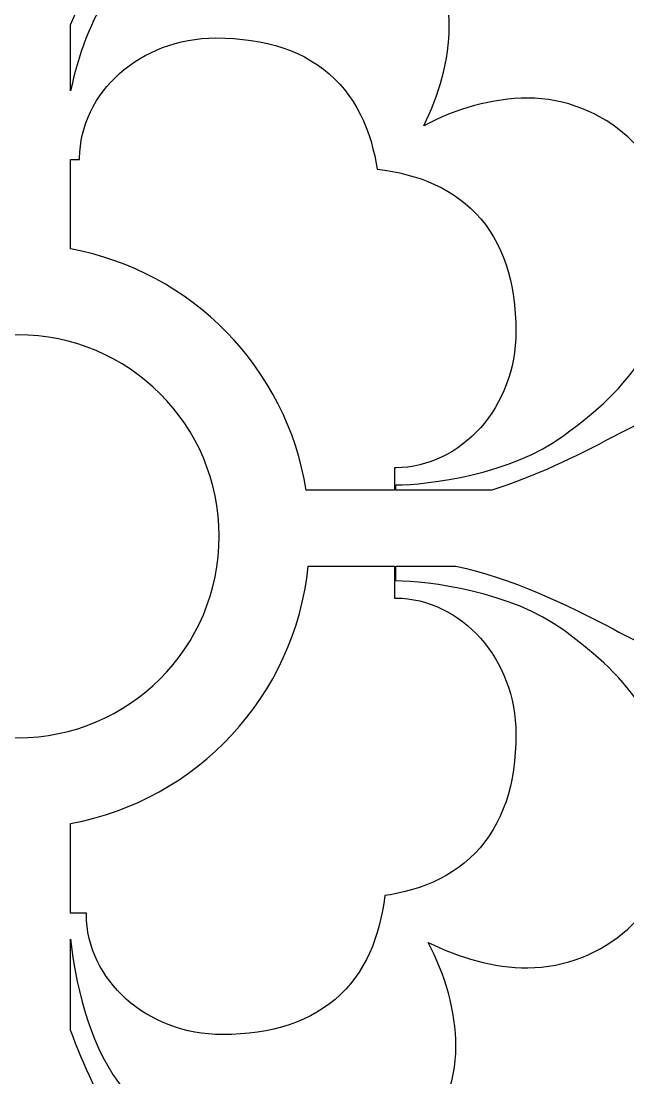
# Model space of a CAD drawing. Header units: centimetres. Extents: x -8.7 to 2, y -6.7 to 8.4.
# Drawn here: x -1.583 to -1.027, y -4.85 to -3.882 of the extents above; entities that cross this region are included whole.
import ezdxf

# ---------------------------------------------------------------- set-up
doc = ezdxf.new("R2010")
doc.units = ezdxf.units.CM
doc.header["$MEASUREMENT"] = 0
doc.layers.add('layer 1', color=7, linetype='Continuous')

msp = doc.modelspace()

# ---------------------------------------------------------------- linework, layer by layer
at = {"layer": 'layer 1', "color": 242}
for points, knots in [([(-2.9164, -6.70279), (-2.9164, -6.70279), (-2.9164, -5.65469), (-2.9164, -5.65469), (-2.9164, -5.65469), (-2.9164, -5.65469), (-2.9164, -5.56045), (-2.9164, -5.56045), (-2.9164, -5.56045), (-2.9164, -5.56045), (-2.9164, -5.22248), (-2.9164, -5.22248), (-2.9164, -5.22248), (-2.9164, -5.22248), (-2.9164, -5.05978), (-2.9164, -5.05978), (-2.9164, -5.05978), (-2.9164, -5.05978), (-2.9164, -3.57526), (-2.9164, -3.57526), (-2.9164, -3.57526), (-2.9164, -3.57526), (-2.9164, -3.48102), (-2.9164, -3.48102), (-2.9164, -3.48102), (-2.9164, -3.48102), (-2.9164, -3.14306), (-2.9164, -3.14306), (-2.9164, -3.14306), (-2.9164, -3.14306), (-2.9164, -2.98035), (-2.9164, -2.98035), (-2.9164, -2.98035), (-2.9164, -2.98035), (-2.9164, -1.49584), (-2.9164, -1.49584), (-2.9164, -1.49584), (-2.9164, -1.49584), (-2.9164, -1.4016), (-2.9164, -1.4016), (-2.9164, -1.4016), (-2.9164, -1.4016), (-2.9164, -1.06363), (-2.9164, -1.06363), (-2.9164, -1.06363), (-2.9164, -1.06363), (-2.9164, -0.90093), (-2.9164, -0.90093), (-2.9164, -0.90093), (-2.9164, -0.90093), (-2.9164, 0.58359), (-2.9164, 0.58359), (-2.9164, 0.58359), (-2.9164, 0.58359), (-2.9164, 0.67783), (-2.9164, 0.67783), (-2.9164, 0.67783), (-2.9164, 0.67783), (-2.9164, 1.01579), (-2.9164, 1.01579), (-2.9164, 1.01579), (-2.9164, 1.01579), (-2.9164, 1.1785), (-2.9164, 1.1785), (-2.9164, 1.1785), (-2.9164, 1.1785), (-2.9164, 2.66301), (-2.9164, 2.66301), (-2.9164, 2.66301), (-2.9164, 2.66301), (-2.9164, 2.75725), (-2.9164, 2.75725), (-2.9164, 2.75725), (-2.9164, 2.75725), (-2.9164, 3.09522), (-2.9164, 3.09522), (-2.9164, 3.09522), (-2.9164, 3.09522), (-2.9164, 3.25792), (-2.9164, 3.25792), (-2.9164, 3.25792), (-2.9164, 3.25792), (-2.9164, 4.74243), (-2.9164, 4.74243), (-2.9164, 4.74243), (-2.9164, 4.74243), (-2.9164, 4.83668), (-2.9164, 4.83668), (-2.9164, 4.83668), (-2.9164, 4.83668), (-2.9164, 5.17464), (-2.9164, 5.17464), (-2.9164, 5.17464), (-2.9164, 5.17464), (-2.9164, 5.33735), (-2.9164, 5.33735), (-2.9164, 5.33735), (-2.9164, 5.33735), (-2.9164, 6.82186), (-2.9164, 6.82186), (-2.9164, 6.82186), (-2.9164, 6.82186), (-2.9164, 6.9161), (-2.9164, 6.9161), (-2.9164, 6.9161), (-2.9164, 6.9161), (-2.9164, 7.25407), (-2.9164, 7.25407), (-2.9164, 7.25407), (-2.9164, 7.25407), (-2.9164, 7.41677), (-2.9164, 7.41677), (-2.9164, 7.41677), (-2.9164, 7.41677), (-2.9164, 8.37754), (-2.9164, 8.37754), (-2.9164, 8.37754), (-2.9164, 8.37754), (-2.18486, 8.37754), (-2.18486, 8.37754), (-2.18486, 8.37754), (-2.18486, 8.37754), (-2.01982, 8.37754), (-2.01982, 8.37754), (-2.01982, 8.37754), (-2.01982, 8.37754), (-1.60725, 8.37754), (-1.60725, 8.37754), (-1.60725, 8.37754), (-1.60725, 8.37754), (-1.53749, 8.37754), (-1.53749, 8.37754), (-1.53749, 8.37754), (-1.53749, 8.37754), (-1.14823, 8.37754), (-1.14823, 8.37754), (-1.14823, 8.37754), (-1.14823, 8.37754), (-0.98687, 8.37754), (-0.98687, 8.37754), (-0.98687, 8.37754), (-0.98687, 8.37754), (0.02073, 8.37754), (0.02073, 8.37754), (0.02073, 8.37754), (0.02073, 8.37754), (0.18577, 8.37754), (0.18577, 8.37754), (0.18577, 8.37754), (0.18577, 8.37754), (0.59834, 8.37754), (0.59834, 8.37754), (0.59834, 8.37754), (0.59834, 8.37754), (0.6681, 8.37754), (0.6681, 8.37754), (0.6681, 8.37754), (0.6681, 8.37754), (1.05736, 8.37754), (1.05736, 8.37754), (1.05736, 8.37754), (1.05736, 8.37754), (1.21872, 8.37754), (1.21872, 8.37754), (1.21872, 8.37754), (1.21872, 8.37754), (1.95035, 8.37754), (1.95035, 8.37754), (1.95035, 8.37754), (1.95035, 8.37754), (1.95035, 7.36066), (1.95035, 7.36066), (1.95035, 7.36066), (1.95035, 7.36066), (1.95035, 7.26641), (1.95035, 7.26641), (1.95035, 7.26641), (1.95035, 7.26641), (1.95035, 6.9286), (1.95035, 6.9286), (1.95035, 6.9286), (1.95035, 6.9286), (1.95035, 6.77755), (1.95035, 6.77755), (1.95035, 6.77755), (1.95035, 6.77755), (1.95035, 5.24221), (1.95035, 5.24221), (1.95035, 5.24221), (1.95035, 5.24221), (1.95035, 5.14795), (1.95035, 5.14795), (1.95035, 5.14795), (1.95035, 5.14795), (1.95035, 4.81014), (1.95035, 4.81014), (1.95035, 4.81014), (1.95035, 4.81014), (1.95035, 4.65909), (1.95035, 4.65909), (1.95035, 4.65909), (1.95035, 4.65909), (1.95035, 3.17448), (1.95035, 3.17448), (1.95035, 3.17448), (1.95035, 3.17448), (1.95035, 3.08022), (1.95035, 3.08022), (1.95035, 3.08022), (1.95035, 3.08022), (1.95035, 2.74242), (1.95035, 2.74242), (1.95035, 2.74242), (1.95035, 2.74242), (1.95035, 2.59137), (1.95035, 2.59137), (1.95035, 2.59137), (1.95035, 2.59137), (1.95035, 1.10676), (1.95035, 1.10676), (1.95035, 1.10676), (1.95035, 1.10676), (1.95035, 1.0125), (1.95035, 1.0125), (1.95035, 1.0125), (1.95035, 1.0125), (1.95035, 0.6747), (1.95035, 0.6747), (1.95035, 0.6747), (1.95035, 0.6747), (1.95035, 0.52364), (1.95035, 0.52364), (1.95035, 0.52364), (1.95035, 0.52364), (1.95035, -0.96097), (1.95035, -0.96097), (1.95035, -0.96097), (1.95035, -0.96097), (1.95035, -1.05523), (1.95035, -1.05523), (1.95035, -1.05523), (1.95035, -1.05523), (1.95035, -1.39303), (1.95035, -1.39303), (1.95035, -1.39303), (1.95035, -1.39303), (1.95035, -1.54408), (1.95035, -1.54408), (1.95035, -1.54408), (1.95035, -1.54408), (1.95035, -3.02869), (1.95035, -3.02869), (1.95035, -3.02869), (1.95035, -3.02869), (1.95035, -3.12295), (1.95035, -3.12295), (1.95035, -3.12295), (1.95035, -3.12295), (1.95035, -3.46075), (1.95035, -3.46075), (1.95035, -3.46075), (1.95035, -3.46075), (1.95035, -3.61181), (1.95035, -3.61181), (1.95035, -3.61181), (1.95035, -3.61181), (1.95035, -5.09642), (1.95035, -5.09642), (1.95035, -5.09642), (1.95035, -5.09642), (1.95035, -5.19068), (1.95035, -5.19068), (1.95035, -5.19068), (1.95035, -5.19068), (1.95035, -5.52848), (1.95035, -5.52848), (1.95035, -5.52848), (1.95035, -5.52848), (1.95035, -5.67953), (1.95035, -5.67953), (1.95035, -5.67953), (1.95035, -5.67953), (1.95035, -6.70279), (1.95035, -6.70279), (1.95035, -6.70279), (1.95035, -6.70279), (1.21881, -6.70279), (1.21881, -6.70279), (1.21881, -6.70279), (1.21881, -6.70279), (1.0529, -6.70279), (1.0529, -6.70279), (1.0529, -6.70279), (1.0529, -6.70279), (0.6681, -6.70279), (0.6681, -6.70279), (0.6681, -6.70279), (0.6681, -6.70279), (0.59834, -6.70279), (0.59834, -6.70279), (0.59834, -6.70279), (0.59834, -6.70279), (0.18291, -6.70279), (0.18291, -6.70279), (0.18291, -6.70279), (0.18291, -6.70279), (0.02079, -6.70279), (0.02079, -6.70279), (0.02079, -6.70279), (0.02079, -6.70279), (-0.98678, -6.70279), (-0.98678, -6.70279), (-0.98678, -6.70279), (-0.98678, -6.70279), (-1.15269, -6.70279), (-1.15269, -6.70279), (-1.15269, -6.70279), (-1.15269, -6.70279), (-1.53749, -6.70279), (-1.53749, -6.70279), (-1.53749, -6.70279), (-1.53749, -6.70279), (-1.60725, -6.70279), (-1.60725, -6.70279), (-1.60725, -6.70279), (-1.60725, -6.70279), (-2.02268, -6.70279), (-2.02268, -6.70279), (-2.02268, -6.70279), (-2.02268, -6.70279), (-2.1848, -6.70279), (-2.1848, -6.70279), (-2.1848, -6.70279), (-2.1848, -6.70279), (-2.9164, -6.70279), (-2.9164, -6.70279)], [0, 0, 0, 0, 0.011765, 0.011765, 0.011765, 0.011765, 0.023529, 0.023529, 0.023529, 0.023529, 0.035294, 0.035294, 0.035294, 0.035294, 0.047059, 0.047059, 0.047059, 0.047059, 0.058824, 0.058824, 0.058824, 0.058824, 0.070588, 0.070588, 0.070588, 0.070588, 0.082353, 0.082353, 0.082353, 0.082353, 0.094118, 0.094118, 0.094118, 0.094118, 0.105882, 0.105882, 0.105882, 0.105882, 0.117647, 0.117647, 0.117647, 0.117647, 0.129412, 0.129412, 0.129412, 0.129412, 0.141176, 0.141176, 0.141176, 0.141176, 0.152941, 0.152941, 0.152941, 0.152941, 0.164706, 0.164706, 0.164706, 0.164706, 0.176471, 0.176471, 0.176471, 0.176471, 0.188235, 0.188235, 0.188235, 0.188235, 0.2, 0.2, 0.2, 0.2, 0.211765, 0.211765, 0.211765, 0.211765, 0.223529, 0.223529, 0.223529, 0.223529, 0.235294, 0.235294, 0.235294, 0.235294, 0.247059, 0.247059, 0.247059, 0.247059, 0.258824, 0.258824, 0.258824, 0.258824, 0.270588, 0.270588, 0.270588, 0.270588, 0.282353, 0.282353, 0.282353, 0.282353, 0.294118, 0.294118, 0.294118, 0.294118, 0.305882, 0.305882, 0.305882, 0.305882, 0.317647, 0.317647, 0.317647, 0.317647, 0.329412, 0.329412, 0.329412, 0.329412, 0.341176, 0.341176, 0.341176, 0.341176, 0.352941, 0.352941, 0.352941, 0.352941, 0.364706, 0.364706, 0.364706, 0.364706, 0.376471, 0.376471, 0.376471, 0.376471, 0.388235, 0.388235, 0.388235, 0.388235, 0.4, 0.4, 0.4, 0.4, 0.411765, 0.411765, 0.411765, 0.411765, 0.423529, 0.423529, 0.423529, 0.423529, 0.435294, 0.435294, 0.435294, 0.435294, 0.447059, 0.447059, 0.447059, 0.447059, 0.458824, 0.458824, 0.458824, 0.458824, 0.470588, 0.470588, 0.470588, 0.470588, 0.482353, 0.482353, 0.482353, 0.482353, 0.494118, 0.494118, 0.494118, 0.494118, 0.505882, 0.505882, 0.505882, 0.505882, 0.517647, 0.517647, 0.517647, 0.517647, 0.529412, 0.529412, 0.529412, 0.529412, 0.541176, 0.541176, 0.541176, 0.541176, 0.552941, 0.552941, 0.552941, 0.552941, 0.564706, 0.564706, 0.564706, 0.564706, 0.576471, 0.576471, 0.576471, 0.576471, 0.588235, 0.588235, 0.588235, 0.588235, 0.6, 0.6, 0.6, 0.6, 0.611765, 0.611765, 0.611765, 0.611765, 0.623529, 0.623529, 0.623529, 0.623529, 0.635294, 0.635294, 0.635294, 0.635294, 0.647059, 0.647059, 0.647059, 0.647059, 0.658824, 0.658824, 0.658824, 0.658824, 0.670588, 0.670588, 0.670588, 0.670588, 0.682353, 0.682353, 0.682353, 0.682353, 0.694118, 0.694118, 0.694118, 0.694118, 0.705882, 0.705882, 0.705882, 0.705882, 0.717647, 0.717647, 0.717647, 0.717647, 0.729412, 0.729412, 0.729412, 0.729412, 0.741176, 0.741176, 0.741176, 0.741176, 0.752941, 0.752941, 0.752941, 0.752941, 0.764706, 0.764706, 0.764706, 0.764706, 0.776471, 0.776471, 0.776471, 0.776471, 0.788235, 0.788235, 0.788235, 0.788235, 0.8, 0.8, 0.8, 0.8, 0.811765, 0.811765, 0.811765, 0.811765, 0.823529, 0.823529, 0.823529, 0.823529, 0.835294, 0.835294, 0.835294, 0.835294, 0.847059, 0.847059, 0.847059, 0.847059, 0.858824, 0.858824, 0.858824, 0.858824, 0.870588, 0.870588, 0.870588, 0.870588, 0.882353, 0.882353, 0.882353, 0.882353, 0.894118, 0.894118, 0.894118, 0.894118, 0.905882, 0.905882, 0.905882, 0.905882, 0.917647, 0.917647, 0.917647, 0.917647, 0.929412, 0.929412, 0.929412, 0.929412, 0.941176, 0.941176, 0.941176, 0.941176, 0.952941, 0.952941, 0.952941, 0.952941, 0.964706, 0.964706, 0.964706, 0.964706, 0.976471, 0.976471, 0.976471, 0.976471, 1, 1, 1, 1]), ([(-0.51821, -4.26912), (-0.51821, -4.26912), (-0.51821, -3.89753), (-0.51821, -3.89753), (-0.51821, -3.89753), (-0.63992, -3.87292), (-0.73414, -3.73932), (-0.74065, -3.57541), (-0.74065, -3.57541), (-0.92162, -3.57331), (-1.06877, -3.46441), (-1.07909, -3.32749), (-1.07909, -3.32749), (-1.07909, -3.32749), (-1.27418, -3.38685), (-1.27418, -3.38685), (-1.27418, -3.38685), (-1.27418, -3.38685), (-1.49837, -3.31863), (-1.49837, -3.31863), (-1.49837, -3.31863), (-1.49837, -3.31863), (-1.55441, -3.51041), (-1.55441, -3.51041), (-1.55441, -3.51041), (-1.53919, -3.5414), (-1.52347, -3.5712), (-1.5107, -3.59471), (-1.5107, -3.59471), (-1.48626, -3.63867), (-1.46917, -3.67898), (-1.46917, -3.71563), (-1.46917, -3.71563), (-1.46917, -3.74617), (-1.48626, -3.78038), (-1.50093, -3.80847), (-1.50093, -3.80847), (-1.51383, -3.83277), (-1.52673, -3.85868), (-1.53749, -3.88555), (-1.53749, -3.88555), (-1.53749, -3.88555), (-1.53749, -3.94594), (-1.53749, -3.94594), (-1.53749, -3.94594), (-1.53088, -3.91484), (-1.51916, -3.87982), (-1.4997, -3.85367), (-1.4997, -3.85367), (-1.45451, -3.79258), (-1.41299, -3.75473), (-1.31281, -3.75473), (-1.31281, -3.75473), (-1.2444, -3.75473), (-1.19067, -3.81823), (-1.19067, -3.88665), (-1.19067, -3.88665), (-1.19067, -3.91761), (-1.19967, -3.94956), (-1.21395, -3.97788), (-1.21395, -3.97788), (-1.18466, -3.9624), (-1.15113, -3.95251), (-1.1187, -3.95251), (-1.1187, -3.95251), (-1.05028, -3.95251), (-0.98678, -4.00625), (-0.98678, -4.07465), (-0.98678, -4.07465), (-0.98678, -4.17484), (-1.02463, -4.21635), (-1.08572, -4.26155), (-1.08572, -4.26155), (-1.13334, -4.29697), (-1.21031, -4.30675), (-1.23963, -4.30675), (-1.23963, -4.30675), (-1.23963, -4.30675), (-1.23963, -4.3115), (-1.23963, -4.3115), (-1.23963, -4.3115), (-1.23963, -4.3115), (-1.15153, -4.3115), (-1.15153, -4.3115), (-1.15153, -4.3115), (-1.11254, -4.29927), (-1.07492, -4.28102), (-1.04052, -4.26276), (-1.04052, -4.26276), (-1.01243, -4.2481), (-0.97822, -4.23101), (-0.94768, -4.23101), (-0.94768, -4.23101), (-0.91103, -4.23101), (-0.87072, -4.2481), (-0.82676, -4.27255), (-0.82676, -4.27255), (-0.79728, -4.28855), (-0.7579, -4.30921), (-0.71868, -4.3277), (-0.71868, -4.3277), (-0.71868, -4.3277), (-0.51821, -4.26912), (-0.51821, -4.26912)], [0, 0, 0, 0, 0.037037, 0.037037, 0.037037, 0.037037, 0.074074, 0.074074, 0.074074, 0.074074, 0.111111, 0.111111, 0.111111, 0.111111, 0.148148, 0.148148, 0.148148, 0.148148, 0.185185, 0.185185, 0.185185, 0.185185, 0.222222, 0.222222, 0.222222, 0.222222, 0.259259, 0.259259, 0.259259, 0.259259, 0.296296, 0.296296, 0.296296, 0.296296, 0.333333, 0.333333, 0.333333, 0.333333, 0.37037, 0.37037, 0.37037, 0.37037, 0.407407, 0.407407, 0.407407, 0.407407, 0.444444, 0.444444, 0.444444, 0.444444, 0.481481, 0.481481, 0.481481, 0.481481, 0.518519, 0.518519, 0.518519, 0.518519, 0.555556, 0.555556, 0.555556, 0.555556, 0.592593, 0.592593, 0.592593, 0.592593, 0.62963, 0.62963, 0.62963, 0.62963, 0.666667, 0.666667, 0.666667, 0.666667, 0.703704, 0.703704, 0.703704, 0.703704, 0.740741, 0.740741, 0.740741, 0.740741, 0.777778, 0.777778, 0.777778, 0.777778, 0.814815, 0.814815, 0.814815, 0.814815, 0.851852, 0.851852, 0.851852, 0.851852, 0.888889, 0.888889, 0.888889, 0.888889, 0.925926, 0.925926, 0.925926, 0.925926, 1, 1, 1, 1]), ([(-1.53749, -4.00864), (-1.53749, -4.00864), (-1.53749, -4.0907), (-1.53749, -4.0907), (-1.53749, -4.0907), (-1.42655, -4.11096), (-1.33949, -4.1997), (-1.32173, -4.3115), (-1.32173, -4.3115), (-1.32173, -4.3115), (-1.24069, -4.3115), (-1.24069, -4.3115), (-1.24069, -4.3115), (-1.24069, -4.3115), (-1.24069, -4.291), (-1.24069, -4.291), (-1.24069, -4.291), (-1.24069, -4.291), (-1.2392, -4.291), (-1.2392, -4.291), (-1.2392, -4.291), (-1.2392, -4.291), (-1.23405, -4.29085), (-1.23405, -4.29085), (-1.23405, -4.29085), (-1.23405, -4.29085), (-1.22851, -4.29035), (-1.22851, -4.29035), (-1.22851, -4.29035), (-1.22851, -4.29035), (-1.22303, -4.28953), (-1.22303, -4.28953), (-1.22303, -4.28953), (-1.22303, -4.28953), (-1.21763, -4.2884), (-1.21763, -4.2884), (-1.21763, -4.2884), (-1.21763, -4.2884), (-1.21233, -4.28698), (-1.21233, -4.28698), (-1.21233, -4.28698), (-1.21233, -4.28698), (-1.20711, -4.28527), (-1.20711, -4.28527), (-1.20711, -4.28527), (-1.20711, -4.28527), (-1.202, -4.28328), (-1.202, -4.28328), (-1.202, -4.28328), (-1.202, -4.28328), (-1.19701, -4.28102), (-1.19701, -4.28102), (-1.19701, -4.28102), (-1.19701, -4.28102), (-1.19215, -4.27851), (-1.19215, -4.27851), (-1.19215, -4.27851), (-1.19215, -4.27851), (-1.1874, -4.27574), (-1.1874, -4.27574), (-1.1874, -4.27574), (-1.1874, -4.27574), (-1.1828, -4.27274), (-1.1828, -4.27274), (-1.1828, -4.27274), (-1.1828, -4.27274), (-1.17834, -4.26951), (-1.17834, -4.26951), (-1.17834, -4.26951), (-1.17834, -4.26951), (-1.17404, -4.26605), (-1.17404, -4.26605), (-1.17404, -4.26605), (-1.17404, -4.26605), (-1.16988, -4.26238), (-1.16988, -4.26238), (-1.16988, -4.26238), (-1.16988, -4.26238), (-1.16589, -4.2585), (-1.16589, -4.2585), (-1.16589, -4.2585), (-1.16589, -4.2585), (-1.16206, -4.2544), (-1.16206, -4.2544), (-1.16206, -4.2544), (-1.16206, -4.2544), (-1.15841, -4.25012), (-1.15841, -4.25012), (-1.15841, -4.25012), (-1.15841, -4.25012), (-1.15494, -4.24564), (-1.15494, -4.24564), (-1.15494, -4.24564), (-1.15494, -4.24564), (-1.15165, -4.24098), (-1.15165, -4.24098), (-1.15165, -4.24098), (-1.15165, -4.24098), (-1.14857, -4.23613), (-1.14857, -4.23613), (-1.14857, -4.23613), (-1.14857, -4.23613), (-1.14568, -4.23111), (-1.14568, -4.23111), (-1.14568, -4.23111), (-1.14568, -4.23111), (-1.14301, -4.22593), (-1.14301, -4.22593), (-1.14301, -4.22593), (-1.14301, -4.22593), (-1.14055, -4.22058), (-1.14055, -4.22058), (-1.14055, -4.22058), (-1.14055, -4.22058), (-1.13832, -4.21507), (-1.13832, -4.21507), (-1.13832, -4.21507), (-1.13832, -4.21507), (-1.13632, -4.20942), (-1.13632, -4.20942), (-1.13632, -4.20942), (-1.13632, -4.20942), (-1.13456, -4.20362), (-1.13456, -4.20362), (-1.13456, -4.20362), (-1.13456, -4.20362), (-1.13306, -4.19769), (-1.13306, -4.19769), (-1.13306, -4.19769), (-1.13306, -4.19769), (-1.13181, -4.19163), (-1.13181, -4.19163), (-1.13181, -4.19163), (-1.13181, -4.19163), (-1.13082, -4.18545), (-1.13082, -4.18545), (-1.13082, -4.18545), (-1.13082, -4.18545), (-1.13011, -4.17916), (-1.13011, -4.17916), (-1.13011, -4.17916), (-1.13011, -4.17916), (-1.12968, -4.17277), (-1.12968, -4.17277), (-1.12968, -4.17277), (-1.12968, -4.17277), (-1.12954, -4.16637), (-1.12954, -4.16637), (-1.12954, -4.16637), (-1.12954, -4.16637), (-1.12967, -4.15793), (-1.12967, -4.15793), (-1.12967, -4.15793), (-1.12967, -4.15793), (-1.13008, -4.14979), (-1.13008, -4.14979), (-1.13008, -4.14979), (-1.13008, -4.14979), (-1.13076, -4.14186), (-1.13076, -4.14186), (-1.13076, -4.14186), (-1.13076, -4.14186), (-1.13172, -4.13414), (-1.13172, -4.13414), (-1.13172, -4.13414), (-1.13172, -4.13414), (-1.13296, -4.12661), (-1.13296, -4.12661), (-1.13296, -4.12661), (-1.13296, -4.12661), (-1.13449, -4.11928), (-1.13449, -4.11928), (-1.13449, -4.11928), (-1.13449, -4.11928), (-1.13631, -4.11216), (-1.13631, -4.11216), (-1.13631, -4.11216), (-1.13631, -4.11216), (-1.13843, -4.10523), (-1.13843, -4.10523), (-1.13843, -4.10523), (-1.13843, -4.10523), (-1.14086, -4.09852), (-1.14086, -4.09852), (-1.14086, -4.09852), (-1.14086, -4.09852), (-1.14359, -4.09202), (-1.14359, -4.09202), (-1.14359, -4.09202), (-1.14359, -4.09202), (-1.14662, -4.08575), (-1.14662, -4.08575), (-1.14662, -4.08575), (-1.14662, -4.08575), (-1.14996, -4.07971), (-1.14996, -4.07971), (-1.14996, -4.07971), (-1.14996, -4.07971), (-1.1536, -4.07391), (-1.1536, -4.07391), (-1.1536, -4.07391), (-1.1536, -4.07391), (-1.15754, -4.06838), (-1.15754, -4.06838), (-1.15754, -4.06838), (-1.15754, -4.06838), (-1.16176, -4.06312), (-1.16176, -4.06312), (-1.16176, -4.06312), (-1.16176, -4.06312), (-1.16626, -4.05813), (-1.16626, -4.05813), (-1.16626, -4.05813), (-1.16626, -4.05813), (-1.17103, -4.05343), (-1.17103, -4.05343), (-1.17103, -4.05343), (-1.17103, -4.05343), (-1.17603, -4.04904), (-1.17603, -4.04904), (-1.17603, -4.04904), (-1.17603, -4.04904), (-1.18126, -4.04495), (-1.18126, -4.04495), (-1.18126, -4.04495), (-1.18126, -4.04495), (-1.1867, -4.04116), (-1.1867, -4.04116), (-1.1867, -4.04116), (-1.1867, -4.04116), (-1.19233, -4.03767), (-1.19233, -4.03767), (-1.19233, -4.03767), (-1.19233, -4.03767), (-1.19813, -4.03448), (-1.19813, -4.03448), (-1.19813, -4.03448), (-1.19813, -4.03448), (-1.2041, -4.03158), (-1.2041, -4.03158), (-1.2041, -4.03158), (-1.2041, -4.03158), (-1.21022, -4.02895), (-1.21022, -4.02895), (-1.21022, -4.02895), (-1.21022, -4.02895), (-1.21648, -4.0266), (-1.21648, -4.0266), (-1.21648, -4.0266), (-1.21648, -4.0266), (-1.22286, -4.02451), (-1.22286, -4.02451), (-1.22286, -4.02451), (-1.22286, -4.02451), (-1.22937, -4.02268), (-1.22937, -4.02268), (-1.22937, -4.02268), (-1.22937, -4.02268), (-1.236, -4.02108), (-1.236, -4.02108), (-1.236, -4.02108), (-1.236, -4.02108), (-1.24274, -4.01972), (-1.24274, -4.01972), (-1.24274, -4.01972), (-1.24274, -4.01972), (-1.24959, -4.01858), (-1.24959, -4.01858), (-1.24959, -4.01858), (-1.24959, -4.01858), (-1.25655, -4.01765), (-1.25655, -4.01765), (-1.25655, -4.01765), (-1.25655, -4.01765), (-1.25676, -4.01763), (-1.25676, -4.01763), (-1.25676, -4.01763), (-1.25676, -4.01763), (-1.25759, -4.01238), (-1.25759, -4.01238), (-1.25759, -4.01238), (-1.25759, -4.01238), (-1.25891, -4.00555), (-1.25891, -4.00555), (-1.25891, -4.00555), (-1.25891, -4.00555), (-1.26046, -3.99884), (-1.26046, -3.99884), (-1.26046, -3.99884), (-1.26046, -3.99884), (-1.26226, -3.99225), (-1.26226, -3.99225), (-1.26226, -3.99225), (-1.26226, -3.99225), (-1.26431, -3.98578), (-1.26431, -3.98578), (-1.26431, -3.98578), (-1.26431, -3.98578), (-1.26662, -3.97944), (-1.26662, -3.97944), (-1.26662, -3.97944), (-1.26662, -3.97944), (-1.26921, -3.97324), (-1.26921, -3.97324), (-1.26921, -3.97324), (-1.26921, -3.97324), (-1.27208, -3.96719), (-1.27208, -3.96719), (-1.27208, -3.96719), (-1.27208, -3.96719), (-1.27524, -3.96131), (-1.27524, -3.96131), (-1.27524, -3.96131), (-1.27524, -3.96131), (-1.27871, -3.9556), (-1.27871, -3.9556), (-1.27871, -3.9556), (-1.27871, -3.9556), (-1.28248, -3.95008), (-1.28248, -3.95008), (-1.28248, -3.95008), (-1.28248, -3.95008), (-1.28655, -3.94477), (-1.28655, -3.94477), (-1.28655, -3.94477), (-1.28655, -3.94477), (-1.29094, -3.93969), (-1.29094, -3.93969), (-1.29094, -3.93969), (-1.29094, -3.93969), (-1.29563, -3.93485), (-1.29563, -3.93485), (-1.29563, -3.93485), (-1.29563, -3.93485), (-1.30062, -3.93028), (-1.30062, -3.93028), (-1.30062, -3.93028), (-1.30062, -3.93028), (-1.30589, -3.92598), (-1.30589, -3.92598), (-1.30589, -3.92598), (-1.30589, -3.92598), (-1.31144, -3.92198), (-1.31144, -3.92198), (-1.31144, -3.92198), (-1.31144, -3.92198), (-1.31726, -3.91827), (-1.31726, -3.91827), (-1.31726, -3.91827), (-1.31726, -3.91827), (-1.32333, -3.91487), (-1.32333, -3.91487), (-1.32333, -3.91487), (-1.32333, -3.91487), (-1.32963, -3.91178), (-1.32963, -3.91178), (-1.32963, -3.91178), (-1.32963, -3.91178), (-1.33616, -3.90901), (-1.33616, -3.90901), (-1.33616, -3.90901), (-1.33616, -3.90901), (-1.34292, -3.90654), (-1.34292, -3.90654), (-1.34292, -3.90654), (-1.34292, -3.90654), (-1.34989, -3.90438), (-1.34989, -3.90438), (-1.34989, -3.90438), (-1.34989, -3.90438), (-1.35706, -3.90253), (-1.35706, -3.90253), (-1.35706, -3.90253), (-1.35706, -3.90253), (-1.36444, -3.90097), (-1.36444, -3.90097), (-1.36444, -3.90097), (-1.36444, -3.90097), (-1.37202, -3.89971), (-1.37202, -3.89971), (-1.37202, -3.89971), (-1.37202, -3.89971), (-1.37981, -3.89873), (-1.37981, -3.89873), (-1.37981, -3.89873), (-1.37981, -3.89873), (-1.38781, -3.89804), (-1.38781, -3.89804), (-1.38781, -3.89804), (-1.38781, -3.89804), (-1.39601, -3.89763), (-1.39601, -3.89763), (-1.39601, -3.89763), (-1.39601, -3.89763), (-1.40452, -3.89749), (-1.40452, -3.89749), (-1.40452, -3.89749), (-1.40452, -3.89749), (-1.41093, -3.89763), (-1.41093, -3.89763), (-1.41093, -3.89763), (-1.41093, -3.89763), (-1.41732, -3.89806), (-1.41732, -3.89806), (-1.41732, -3.89806), (-1.41732, -3.89806), (-1.4236, -3.89877), (-1.4236, -3.89877), (-1.4236, -3.89877), (-1.4236, -3.89877), (-1.42978, -3.89976), (-1.42978, -3.89976), (-1.42978, -3.89976), (-1.42978, -3.89976), (-1.43584, -3.90101), (-1.43584, -3.90101), (-1.43584, -3.90101), (-1.43584, -3.90101), (-1.44177, -3.90251), (-1.44177, -3.90251), (-1.44177, -3.90251), (-1.44177, -3.90251), (-1.44757, -3.90427), (-1.44757, -3.90427), (-1.44757, -3.90427), (-1.44757, -3.90427), (-1.45323, -3.90627), (-1.45323, -3.90627), (-1.45323, -3.90627), (-1.45323, -3.90627), (-1.45873, -3.9085), (-1.45873, -3.9085), (-1.45873, -3.9085), (-1.45873, -3.9085), (-1.46408, -3.91096), (-1.46408, -3.91096), (-1.46408, -3.91096), (-1.46408, -3.91096), (-1.46927, -3.91363), (-1.46927, -3.91363), (-1.46927, -3.91363), (-1.46927, -3.91363), (-1.47429, -3.91651), (-1.47429, -3.91651), (-1.47429, -3.91651), (-1.47429, -3.91651), (-1.47913, -3.9196), (-1.47913, -3.9196), (-1.47913, -3.9196), (-1.47913, -3.9196), (-1.4838, -3.92288), (-1.4838, -3.92288), (-1.4838, -3.92288), (-1.4838, -3.92288), (-1.48828, -3.92636), (-1.48828, -3.92636), (-1.48828, -3.92636), (-1.48828, -3.92636), (-1.49256, -3.93), (-1.49256, -3.93), (-1.49256, -3.93), (-1.49256, -3.93), (-1.49665, -3.93383), (-1.49665, -3.93383), (-1.49665, -3.93383), (-1.49665, -3.93383), (-1.50054, -3.93783), (-1.50054, -3.93783), (-1.50054, -3.93783), (-1.50054, -3.93783), (-1.50421, -3.94198), (-1.50421, -3.94198), (-1.50421, -3.94198), (-1.50421, -3.94198), (-1.50767, -3.94629), (-1.50767, -3.94629), (-1.50767, -3.94629), (-1.50767, -3.94629), (-1.5109, -3.95075), (-1.5109, -3.95075), (-1.5109, -3.95075), (-1.5109, -3.95075), (-1.51391, -3.95535), (-1.51391, -3.95535), (-1.51391, -3.95535), (-1.51391, -3.95535), (-1.51667, -3.96009), (-1.51667, -3.96009), (-1.51667, -3.96009), (-1.51667, -3.96009), (-1.51918, -3.96496), (-1.51918, -3.96496), (-1.51918, -3.96496), (-1.51918, -3.96496), (-1.52144, -3.96995), (-1.52144, -3.96995), (-1.52144, -3.96995), (-1.52144, -3.96995), (-1.52343, -3.97505), (-1.52343, -3.97505), (-1.52343, -3.97505), (-1.52343, -3.97505), (-1.52515, -3.98027), (-1.52515, -3.98027), (-1.52515, -3.98027), (-1.52515, -3.98027), (-1.52657, -3.98558), (-1.52657, -3.98558), (-1.52657, -3.98558), (-1.52657, -3.98558), (-1.5277, -3.99098), (-1.5277, -3.99098), (-1.5277, -3.99098), (-1.5277, -3.99098), (-1.52852, -3.99646), (-1.52852, -3.99646), (-1.52852, -3.99646), (-1.52852, -3.99646), (-1.52902, -4.002), (-1.52902, -4.002), (-1.52902, -4.002), (-1.52902, -4.002), (-1.52917, -4.00715), (-1.52917, -4.00715), (-1.52917, -4.00715), (-1.52917, -4.00715), (-1.52917, -4.00864), (-1.52917, -4.00864), (-1.52917, -4.00864), (-1.52917, -4.00864), (-1.53749, -4.00864), (-1.53749, -4.00864)], [0, 0, 0, 0, 0.007463, 0.007463, 0.007463, 0.007463, 0.014925, 0.014925, 0.014925, 0.014925, 0.022388, 0.022388, 0.022388, 0.022388, 0.029851, 0.029851, 0.029851, 0.029851, 0.037313, 0.037313, 0.037313, 0.037313, 0.044776, 0.044776, 0.044776, 0.044776, 0.052239, 0.052239, 0.052239, 0.052239, 0.059701, 0.059701, 0.059701, 0.059701, 0.067164, 0.067164, 0.067164, 0.067164, 0.074627, 0.074627, 0.074627, 0.074627, 0.08209, 0.08209, 0.08209, 0.08209, 0.089552, 0.089552, 0.089552, 0.089552, 0.097015, 0.097015, 0.097015, 0.097015, 0.104478, 0.104478, 0.104478, 0.104478, 0.11194, 0.11194, 0.11194, 0.11194, 0.119403, 0.119403, 0.119403, 0.119403, 0.126866, 0.126866, 0.126866, 0.126866, 0.134328, 0.134328, 0.134328, 0.134328, 0.141791, 0.141791, 0.141791, 0.141791, 0.149254, 0.149254, 0.149254, 0.149254, 0.156716, 0.156716, 0.156716, 0.156716, 0.164179, 0.164179, 0.164179, 0.164179, 0.171642, 0.171642, 0.171642, 0.171642, 0.179104, 0.179104, 0.179104, 0.179104, 0.186567, 0.186567, 0.186567, 0.186567, 0.19403, 0.19403, 0.19403, 0.19403, 0.201493, 0.201493, 0.201493, 0.201493, 0.208955, 0.208955, 0.208955, 0.208955, 0.216418, 0.216418, 0.216418, 0.216418, 0.223881, 0.223881, 0.223881, 0.223881, 0.231343, 0.231343, 0.231343, 0.231343, 0.238806, 0.238806, 0.238806, 0.238806, 0.246269, 0.246269, 0.246269, 0.246269, 0.253731, 0.253731, 0.253731, 0.253731, 0.261194, 0.261194, 0.261194, 0.261194, 0.268657, 0.268657, 0.268657, 0.268657, 0.276119, 0.276119, 0.276119, 0.276119, 0.283582, 0.283582, 0.283582, 0.283582, 0.291045, 0.291045, 0.291045, 0.291045, 0.298507, 0.298507, 0.298507, 0.298507, 0.30597, 0.30597, 0.30597, 0.30597, 0.313433, 0.313433, 0.313433, 0.313433, 0.320896, 0.320896, 0.320896, 0.320896, 0.328358, 0.328358, 0.328358, 0.328358, 0.335821, 0.335821, 0.335821, 0.335821, 0.343284, 0.343284, 0.343284, 0.343284, 0.350746, 0.350746, 0.350746, 0.350746, 0.358209, 0.358209, 0.358209, 0.358209, 0.365672, 0.365672, 0.365672, 0.365672, 0.373134, 0.373134, 0.373134, 0.373134, 0.380597, 0.380597, 0.380597, 0.380597, 0.38806, 0.38806, 0.38806, 0.38806, 0.395522, 0.395522, 0.395522, 0.395522, 0.402985, 0.402985, 0.402985, 0.402985, 0.410448, 0.410448, 0.410448, 0.410448, 0.41791, 0.41791, 0.41791, 0.41791, 0.425373, 0.425373, 0.425373, 0.425373, 0.432836, 0.432836, 0.432836, 0.432836, 0.440299, 0.440299, 0.440299, 0.440299, 0.447761, 0.447761, 0.447761, 0.447761, 0.455224, 0.455224, 0.455224, 0.455224, 0.462687, 0.462687, 0.462687, 0.462687, 0.470149, 0.470149, 0.470149, 0.470149, 0.477612, 0.477612, 0.477612, 0.477612, 0.485075, 0.485075, 0.485075, 0.485075, 0.492537, 0.492537, 0.492537, 0.492537, 0.5, 0.5, 0.5, 0.5, 0.507463, 0.507463, 0.507463, 0.507463, 0.514925, 0.514925, 0.514925, 0.514925, 0.522388, 0.522388, 0.522388, 0.522388, 0.529851, 0.529851, 0.529851, 0.529851, 0.537313, 0.537313, 0.537313, 0.537313, 0.544776, 0.544776, 0.544776, 0.544776, 0.552239, 0.552239, 0.552239, 0.552239, 0.559701, 0.559701, 0.559701, 0.559701, 0.567164, 0.567164, 0.567164, 0.567164, 0.574627, 0.574627, 0.574627, 0.574627, 0.58209, 0.58209, 0.58209, 0.58209, 0.589552, 0.589552, 0.589552, 0.589552, 0.597015, 0.597015, 0.597015, 0.597015, 0.604478, 0.604478, 0.604478, 0.604478, 0.61194, 0.61194, 0.61194, 0.61194, 0.619403, 0.619403, 0.619403, 0.619403, 0.626866, 0.626866, 0.626866, 0.626866, 0.634328, 0.634328, 0.634328, 0.634328, 0.641791, 0.641791, 0.641791, 0.641791, 0.649254, 0.649254, 0.649254, 0.649254, 0.656716, 0.656716, 0.656716, 0.656716, 0.664179, 0.664179, 0.664179, 0.664179, 0.671642, 0.671642, 0.671642, 0.671642, 0.679104, 0.679104, 0.679104, 0.679104, 0.686567, 0.686567, 0.686567, 0.686567, 0.69403, 0.69403, 0.69403, 0.69403, 0.701493, 0.701493, 0.701493, 0.701493, 0.708955, 0.708955, 0.708955, 0.708955, 0.716418, 0.716418, 0.716418, 0.716418, 0.723881, 0.723881, 0.723881, 0.723881, 0.731343, 0.731343, 0.731343, 0.731343, 0.738806, 0.738806, 0.738806, 0.738806, 0.746269, 0.746269, 0.746269, 0.746269, 0.753731, 0.753731, 0.753731, 0.753731, 0.761194, 0.761194, 0.761194, 0.761194, 0.768657, 0.768657, 0.768657, 0.768657, 0.776119, 0.776119, 0.776119, 0.776119, 0.783582, 0.783582, 0.783582, 0.783582, 0.791045, 0.791045, 0.791045, 0.791045, 0.798507, 0.798507, 0.798507, 0.798507, 0.80597, 0.80597, 0.80597, 0.80597, 0.813433, 0.813433, 0.813433, 0.813433, 0.820896, 0.820896, 0.820896, 0.820896, 0.828358, 0.828358, 0.828358, 0.828358, 0.835821, 0.835821, 0.835821, 0.835821, 0.843284, 0.843284, 0.843284, 0.843284, 0.850746, 0.850746, 0.850746, 0.850746, 0.858209, 0.858209, 0.858209, 0.858209, 0.865672, 0.865672, 0.865672, 0.865672, 0.873134, 0.873134, 0.873134, 0.873134, 0.880597, 0.880597, 0.880597, 0.880597, 0.88806, 0.88806, 0.88806, 0.88806, 0.895522, 0.895522, 0.895522, 0.895522, 0.902985, 0.902985, 0.902985, 0.902985, 0.910448, 0.910448, 0.910448, 0.910448, 0.91791, 0.91791, 0.91791, 0.91791, 0.925373, 0.925373, 0.925373, 0.925373, 0.932836, 0.932836, 0.932836, 0.932836, 0.940299, 0.940299, 0.940299, 0.940299, 0.947761, 0.947761, 0.947761, 0.947761, 0.955224, 0.955224, 0.955224, 0.955224, 0.962687, 0.962687, 0.962687, 0.962687, 0.970149, 0.970149, 0.970149, 0.970149, 0.977612, 0.977612, 0.977612, 0.977612, 0.985075, 0.985075, 0.985075, 0.985075, 1, 1, 1, 1]), ([(-1.7703, -4.35377), (-1.7703, -4.25191), (-1.68769, -4.16929), (-1.58582, -4.16929), (-1.58582, -4.16929), (-1.48396, -4.16929), (-1.40134, -4.25191), (-1.40134, -4.35377), (-1.40134, -4.35377), (-1.40134, -4.45564), (-1.48396, -4.53825), (-1.58582, -4.53825), (-1.58582, -4.53825), (-1.68769, -4.53825), (-1.7703, -4.45564), (-1.7703, -4.35377)], [0, 0, 0, 0, 0.2, 0.2, 0.2, 0.2, 0.4, 0.4, 0.4, 0.4, 0.6, 0.6, 0.6, 0.6, 1, 1, 1, 1]), ([(-1.07781, -5.36401), (-1.06042, -5.23605), (-0.9232, -5.13528), (-0.75349, -5.12854), (-0.75349, -5.12854), (-0.75146, -4.95318), (-0.64914, -4.80957), (-0.51821, -4.79145), (-0.51821, -4.79145), (-0.51821, -4.79145), (-0.51821, -4.43843), (-0.51821, -4.43843), (-0.51821, -4.43843), (-0.51821, -4.43843), (-0.72664, -4.37752), (-0.72664, -4.37752), (-0.72664, -4.37752), (-0.76319, -4.39501), (-0.79927, -4.41397), (-0.82676, -4.4289), (-0.82676, -4.4289), (-0.87072, -4.45334), (-0.91103, -4.47043), (-0.94768, -4.47043), (-0.94768, -4.47043), (-0.97822, -4.47043), (-1.01243, -4.45334), (-1.04052, -4.43867), (-1.04052, -4.43867), (-1.08451, -4.41532), (-1.13377, -4.39198), (-1.18443, -4.38125), (-1.18443, -4.38125), (-1.18443, -4.38125), (-1.23963, -4.38125), (-1.23963, -4.38125), (-1.23963, -4.38125), (-1.23963, -4.38125), (-1.23963, -4.39469), (-1.23963, -4.39469), (-1.23963, -4.39469), (-1.21031, -4.39469), (-1.13334, -4.40447), (-1.08572, -4.4399), (-1.08572, -4.4399), (-1.02463, -4.48509), (-0.98678, -4.52661), (-0.98678, -4.62679), (-0.98678, -4.62679), (-0.98678, -4.6952), (-1.05028, -4.74893), (-1.1187, -4.74893), (-1.1187, -4.74893), (-1.14966, -4.74893), (-1.18161, -4.73992), (-1.20992, -4.72565), (-1.20992, -4.72565), (-1.19445, -4.75494), (-1.18456, -4.78847), (-1.18456, -4.8209), (-1.18456, -4.8209), (-1.18456, -4.88932), (-1.2383, -4.95282), (-1.3067, -4.95282), (-1.3067, -4.95282), (-1.40689, -4.95282), (-1.4484, -4.91497), (-1.4936, -4.85388), (-1.4936, -4.85388), (-1.52192, -4.81581), (-1.53385, -4.75899), (-1.53749, -4.72274), (-1.53749, -4.72274), (-1.53749, -4.72274), (-1.53749, -4.80598), (-1.53749, -4.80598), (-1.53749, -4.80598), (-1.5257, -4.83857), (-1.51026, -4.86998), (-1.49481, -4.89908), (-1.49481, -4.89908), (-1.48015, -4.92717), (-1.46306, -4.96138), (-1.46306, -4.99192), (-1.46306, -4.99192), (-1.46306, -5.02857), (-1.48015, -5.06888), (-1.5046, -5.11283), (-1.5046, -5.11283), (-1.51758, -5.13677), (-1.53364, -5.16722), (-1.54912, -5.19882), (-1.54912, -5.19882), (-1.54912, -5.19882), (-1.49837, -5.37247), (-1.49837, -5.37247), (-1.49837, -5.37247), (-1.49837, -5.37247), (-1.27418, -5.30425), (-1.27418, -5.30425), (-1.27418, -5.30425), (-1.27418, -5.30425), (-1.07781, -5.36401), (-1.07781, -5.36401)], [0, 0, 0, 0, 0.037037, 0.037037, 0.037037, 0.037037, 0.074074, 0.074074, 0.074074, 0.074074, 0.111111, 0.111111, 0.111111, 0.111111, 0.148148, 0.148148, 0.148148, 0.148148, 0.185185, 0.185185, 0.185185, 0.185185, 0.222222, 0.222222, 0.222222, 0.222222, 0.259259, 0.259259, 0.259259, 0.259259, 0.296296, 0.296296, 0.296296, 0.296296, 0.333333, 0.333333, 0.333333, 0.333333, 0.37037, 0.37037, 0.37037, 0.37037, 0.407407, 0.407407, 0.407407, 0.407407, 0.444444, 0.444444, 0.444444, 0.444444, 0.481481, 0.481481, 0.481481, 0.481481, 0.518519, 0.518519, 0.518519, 0.518519, 0.555556, 0.555556, 0.555556, 0.555556, 0.592593, 0.592593, 0.592593, 0.592593, 0.62963, 0.62963, 0.62963, 0.62963, 0.666667, 0.666667, 0.666667, 0.666667, 0.703704, 0.703704, 0.703704, 0.703704, 0.740741, 0.740741, 0.740741, 0.740741, 0.777778, 0.777778, 0.777778, 0.777778, 0.814815, 0.814815, 0.814815, 0.814815, 0.851852, 0.851852, 0.851852, 0.851852, 0.888889, 0.888889, 0.888889, 0.888889, 0.925926, 0.925926, 0.925926, 0.925926, 1, 1, 1, 1]), ([(-1.24069, -4.38125), (-1.24069, -4.38125), (-1.3198, -4.38125), (-1.3198, -4.38125), (-1.3198, -4.38125), (-1.33192, -4.49995), (-1.42169, -4.5957), (-1.53749, -4.61684), (-1.53749, -4.61684), (-1.53749, -4.61684), (-1.53749, -4.6989), (-1.53749, -4.6989), (-1.53749, -4.6989), (-1.53749, -4.6989), (-1.52305, -4.6989), (-1.52305, -4.6989), (-1.52305, -4.6989), (-1.52305, -4.6989), (-1.52305, -4.70039), (-1.52305, -4.70039), (-1.52305, -4.70039), (-1.52305, -4.70039), (-1.5229, -4.70555), (-1.5229, -4.70555), (-1.5229, -4.70555), (-1.5229, -4.70555), (-1.5224, -4.71109), (-1.5224, -4.71109), (-1.5224, -4.71109), (-1.5224, -4.71109), (-1.52158, -4.71657), (-1.52158, -4.71657), (-1.52158, -4.71657), (-1.52158, -4.71657), (-1.52045, -4.72197), (-1.52045, -4.72197), (-1.52045, -4.72197), (-1.52045, -4.72197), (-1.51903, -4.72728), (-1.51903, -4.72728), (-1.51903, -4.72728), (-1.51903, -4.72728), (-1.51732, -4.73249), (-1.51732, -4.73249), (-1.51732, -4.73249), (-1.51732, -4.73249), (-1.51532, -4.7376), (-1.51532, -4.7376), (-1.51532, -4.7376), (-1.51532, -4.7376), (-1.51307, -4.74259), (-1.51307, -4.74259), (-1.51307, -4.74259), (-1.51307, -4.74259), (-1.51056, -4.74745), (-1.51056, -4.74745), (-1.51056, -4.74745), (-1.51056, -4.74745), (-1.50779, -4.7522), (-1.50779, -4.7522), (-1.50779, -4.7522), (-1.50779, -4.7522), (-1.50479, -4.7568), (-1.50479, -4.7568), (-1.50479, -4.7568), (-1.50479, -4.7568), (-1.50156, -4.76126), (-1.50156, -4.76126), (-1.50156, -4.76126), (-1.50156, -4.76126), (-1.4981, -4.76557), (-1.4981, -4.76557), (-1.4981, -4.76557), (-1.4981, -4.76557), (-1.49443, -4.76972), (-1.49443, -4.76972), (-1.49443, -4.76972), (-1.49443, -4.76972), (-1.49054, -4.77372), (-1.49054, -4.77372), (-1.49054, -4.77372), (-1.49054, -4.77372), (-1.48645, -4.77754), (-1.48645, -4.77754), (-1.48645, -4.77754), (-1.48645, -4.77754), (-1.48217, -4.78119), (-1.48217, -4.78119), (-1.48217, -4.78119), (-1.48217, -4.78119), (-1.47769, -4.78467), (-1.47769, -4.78467), (-1.47769, -4.78467), (-1.47769, -4.78467), (-1.47303, -4.78795), (-1.47303, -4.78795), (-1.47303, -4.78795), (-1.47303, -4.78795), (-1.46818, -4.79104), (-1.46818, -4.79104), (-1.46818, -4.79104), (-1.46818, -4.79104), (-1.46316, -4.79392), (-1.46316, -4.79392), (-1.46316, -4.79392), (-1.46316, -4.79392), (-1.45797, -4.7966), (-1.45797, -4.7966), (-1.45797, -4.7966), (-1.45797, -4.7966), (-1.45262, -4.79906), (-1.45262, -4.79906), (-1.45262, -4.79906), (-1.45262, -4.79906), (-1.44712, -4.80128), (-1.44712, -4.80128), (-1.44712, -4.80128), (-1.44712, -4.80128), (-1.44147, -4.80328), (-1.44147, -4.80328), (-1.44147, -4.80328), (-1.44147, -4.80328), (-1.43567, -4.80504), (-1.43567, -4.80504), (-1.43567, -4.80504), (-1.43567, -4.80504), (-1.42974, -4.80655), (-1.42974, -4.80655), (-1.42974, -4.80655), (-1.42974, -4.80655), (-1.42367, -4.80779), (-1.42367, -4.80779), (-1.42367, -4.80779), (-1.42367, -4.80779), (-1.4175, -4.80878), (-1.4175, -4.80878), (-1.4175, -4.80878), (-1.4175, -4.80878), (-1.41121, -4.80949), (-1.41121, -4.80949), (-1.41121, -4.80949), (-1.41121, -4.80949), (-1.40482, -4.80992), (-1.40482, -4.80992), (-1.40482, -4.80992), (-1.40482, -4.80992), (-1.39842, -4.81006), (-1.39842, -4.81006), (-1.39842, -4.81006), (-1.39842, -4.81006), (-1.38998, -4.80993), (-1.38998, -4.80993), (-1.38998, -4.80993), (-1.38998, -4.80993), (-1.38184, -4.80952), (-1.38184, -4.80952), (-1.38184, -4.80952), (-1.38184, -4.80952), (-1.37391, -4.80884), (-1.37391, -4.80884), (-1.37391, -4.80884), (-1.37391, -4.80884), (-1.36618, -4.80788), (-1.36618, -4.80788), (-1.36618, -4.80788), (-1.36618, -4.80788), (-1.35866, -4.80664), (-1.35866, -4.80664), (-1.35866, -4.80664), (-1.35866, -4.80664), (-1.35133, -4.80511), (-1.35133, -4.80511), (-1.35133, -4.80511), (-1.35133, -4.80511), (-1.34421, -4.80329), (-1.34421, -4.80329), (-1.34421, -4.80329), (-1.34421, -4.80329), (-1.33728, -4.80117), (-1.33728, -4.80117), (-1.33728, -4.80117), (-1.33728, -4.80117), (-1.33057, -4.79875), (-1.33057, -4.79875), (-1.33057, -4.79875), (-1.33057, -4.79875), (-1.32407, -4.79602), (-1.32407, -4.79602), (-1.32407, -4.79602), (-1.32407, -4.79602), (-1.3178, -4.79298), (-1.3178, -4.79298), (-1.3178, -4.79298), (-1.3178, -4.79298), (-1.31176, -4.78964), (-1.31176, -4.78964), (-1.31176, -4.78964), (-1.31176, -4.78964), (-1.30596, -4.786), (-1.30596, -4.786), (-1.30596, -4.786), (-1.30596, -4.786), (-1.30043, -4.78206), (-1.30043, -4.78206), (-1.30043, -4.78206), (-1.30043, -4.78206), (-1.29516, -4.77784), (-1.29516, -4.77784), (-1.29516, -4.77784), (-1.29516, -4.77784), (-1.29018, -4.77334), (-1.29018, -4.77334), (-1.29018, -4.77334), (-1.29018, -4.77334), (-1.28549, -4.76858), (-1.28549, -4.76858), (-1.28549, -4.76858), (-1.28549, -4.76858), (-1.28109, -4.76357), (-1.28109, -4.76357), (-1.28109, -4.76357), (-1.28109, -4.76357), (-1.277, -4.75835), (-1.277, -4.75835), (-1.277, -4.75835), (-1.277, -4.75835), (-1.27321, -4.75291), (-1.27321, -4.75291), (-1.27321, -4.75291), (-1.27321, -4.75291), (-1.26972, -4.74728), (-1.26972, -4.74728), (-1.26972, -4.74728), (-1.26972, -4.74728), (-1.26653, -4.74147), (-1.26653, -4.74147), (-1.26653, -4.74147), (-1.26653, -4.74147), (-1.26362, -4.7355), (-1.26362, -4.7355), (-1.26362, -4.7355), (-1.26362, -4.7355), (-1.261, -4.72938), (-1.261, -4.72938), (-1.261, -4.72938), (-1.261, -4.72938), (-1.25865, -4.72313), (-1.25865, -4.72313), (-1.25865, -4.72313), (-1.25865, -4.72313), (-1.25656, -4.71674), (-1.25656, -4.71674), (-1.25656, -4.71674), (-1.25656, -4.71674), (-1.25473, -4.71023), (-1.25473, -4.71023), (-1.25473, -4.71023), (-1.25473, -4.71023), (-1.25313, -4.7036), (-1.25313, -4.7036), (-1.25313, -4.7036), (-1.25313, -4.7036), (-1.25177, -4.69686), (-1.25177, -4.69686), (-1.25177, -4.69686), (-1.25177, -4.69686), (-1.25063, -4.69001), (-1.25063, -4.69001), (-1.25063, -4.69001), (-1.25063, -4.69001), (-1.2497, -4.68305), (-1.2497, -4.68305), (-1.2497, -4.68305), (-1.2497, -4.68305), (-1.24968, -4.68284), (-1.24968, -4.68284), (-1.24968, -4.68284), (-1.24968, -4.68284), (-1.24443, -4.68201), (-1.24443, -4.68201), (-1.24443, -4.68201), (-1.24443, -4.68201), (-1.23761, -4.68069), (-1.23761, -4.68069), (-1.23761, -4.68069), (-1.23761, -4.68069), (-1.23089, -4.67914), (-1.23089, -4.67914), (-1.23089, -4.67914), (-1.23089, -4.67914), (-1.2243, -4.67735), (-1.2243, -4.67735), (-1.2243, -4.67735), (-1.2243, -4.67735), (-1.21783, -4.6753), (-1.21783, -4.6753), (-1.21783, -4.6753), (-1.21783, -4.6753), (-1.21149, -4.67298), (-1.21149, -4.67298), (-1.21149, -4.67298), (-1.21149, -4.67298), (-1.2053, -4.6704), (-1.2053, -4.6704), (-1.2053, -4.6704), (-1.2053, -4.6704), (-1.19925, -4.66753), (-1.19925, -4.66753), (-1.19925, -4.66753), (-1.19925, -4.66753), (-1.19336, -4.66436), (-1.19336, -4.66436), (-1.19336, -4.66436), (-1.19336, -4.66436), (-1.18765, -4.6609), (-1.18765, -4.6609), (-1.18765, -4.6609), (-1.18765, -4.6609), (-1.18213, -4.65713), (-1.18213, -4.65713), (-1.18213, -4.65713), (-1.18213, -4.65713), (-1.17682, -4.65305), (-1.17682, -4.65305), (-1.17682, -4.65305), (-1.17682, -4.65305), (-1.17174, -4.64866), (-1.17174, -4.64866), (-1.17174, -4.64866), (-1.17174, -4.64866), (-1.1669, -4.64397), (-1.1669, -4.64397), (-1.1669, -4.64397), (-1.1669, -4.64397), (-1.16233, -4.63898), (-1.16233, -4.63898), (-1.16233, -4.63898), (-1.16233, -4.63898), (-1.15803, -4.63371), (-1.15803, -4.63371), (-1.15803, -4.63371), (-1.15803, -4.63371), (-1.15403, -4.62816), (-1.15403, -4.62816), (-1.15403, -4.62816), (-1.15403, -4.62816), (-1.15032, -4.62235), (-1.15032, -4.62235), (-1.15032, -4.62235), (-1.15032, -4.62235), (-1.14692, -4.61628), (-1.14692, -4.61628), (-1.14692, -4.61628), (-1.14692, -4.61628), (-1.14383, -4.60997), (-1.14383, -4.60997), (-1.14383, -4.60997), (-1.14383, -4.60997), (-1.14106, -4.60344), (-1.14106, -4.60344), (-1.14106, -4.60344), (-1.14106, -4.60344), (-1.13859, -4.59668), (-1.13859, -4.59668), (-1.13859, -4.59668), (-1.13859, -4.59668), (-1.13643, -4.58971), (-1.13643, -4.58971), (-1.13643, -4.58971), (-1.13643, -4.58971), (-1.13458, -4.58254), (-1.13458, -4.58254), (-1.13458, -4.58254), (-1.13458, -4.58254), (-1.13302, -4.57516), (-1.13302, -4.57516), (-1.13302, -4.57516), (-1.13302, -4.57516), (-1.13176, -4.56758), (-1.13176, -4.56758), (-1.13176, -4.56758), (-1.13176, -4.56758), (-1.13078, -4.55979), (-1.13078, -4.55979), (-1.13078, -4.55979), (-1.13078, -4.55979), (-1.13009, -4.5518), (-1.13009, -4.5518), (-1.13009, -4.5518), (-1.13009, -4.5518), (-1.12968, -4.54359), (-1.12968, -4.54359), (-1.12968, -4.54359), (-1.12968, -4.54359), (-1.12954, -4.53508), (-1.12954, -4.53508), (-1.12954, -4.53508), (-1.12954, -4.53508), (-1.12968, -4.52868), (-1.12968, -4.52868), (-1.12968, -4.52868), (-1.12968, -4.52868), (-1.13011, -4.52228), (-1.13011, -4.52228), (-1.13011, -4.52228), (-1.13011, -4.52228), (-1.13082, -4.516), (-1.13082, -4.516), (-1.13082, -4.516), (-1.13082, -4.516), (-1.13181, -4.50982), (-1.13181, -4.50982), (-1.13181, -4.50982), (-1.13181, -4.50982), (-1.13306, -4.50376), (-1.13306, -4.50376), (-1.13306, -4.50376), (-1.13306, -4.50376), (-1.13456, -4.49783), (-1.13456, -4.49783), (-1.13456, -4.49783), (-1.13456, -4.49783), (-1.13632, -4.49203), (-1.13632, -4.49203), (-1.13632, -4.49203), (-1.13632, -4.49203), (-1.13832, -4.48637), (-1.13832, -4.48637), (-1.13832, -4.48637), (-1.13832, -4.48637), (-1.14055, -4.48087), (-1.14055, -4.48087), (-1.14055, -4.48087), (-1.14055, -4.48087), (-1.14301, -4.47552), (-1.14301, -4.47552), (-1.14301, -4.47552), (-1.14301, -4.47552), (-1.14568, -4.47034), (-1.14568, -4.47034), (-1.14568, -4.47034), (-1.14568, -4.47034), (-1.14856, -4.46532), (-1.14856, -4.46532), (-1.14856, -4.46532), (-1.14856, -4.46532), (-1.15165, -4.46047), (-1.15165, -4.46047), (-1.15165, -4.46047), (-1.15165, -4.46047), (-1.15493, -4.4558), (-1.15493, -4.4558), (-1.15493, -4.4558), (-1.15493, -4.4558), (-1.1584, -4.45133), (-1.1584, -4.45133), (-1.1584, -4.45133), (-1.1584, -4.45133), (-1.16206, -4.44704), (-1.16206, -4.44704), (-1.16206, -4.44704), (-1.16206, -4.44704), (-1.16589, -4.44294), (-1.16589, -4.44294), (-1.16589, -4.44294), (-1.16589, -4.44294), (-1.16988, -4.43906), (-1.16988, -4.43906), (-1.16988, -4.43906), (-1.16988, -4.43906), (-1.17403, -4.43539), (-1.17403, -4.43539), (-1.17403, -4.43539), (-1.17403, -4.43539), (-1.17834, -4.43193), (-1.17834, -4.43193), (-1.17834, -4.43193), (-1.17834, -4.43193), (-1.1828, -4.4287), (-1.1828, -4.4287), (-1.1828, -4.4287), (-1.1828, -4.4287), (-1.1874, -4.4257), (-1.1874, -4.4257), (-1.1874, -4.4257), (-1.1874, -4.4257), (-1.19214, -4.42293), (-1.19214, -4.42293), (-1.19214, -4.42293), (-1.19214, -4.42293), (-1.19701, -4.42041), (-1.19701, -4.42041), (-1.19701, -4.42041), (-1.19701, -4.42041), (-1.202, -4.41816), (-1.202, -4.41816), (-1.202, -4.41816), (-1.202, -4.41816), (-1.20711, -4.41617), (-1.20711, -4.41617), (-1.20711, -4.41617), (-1.20711, -4.41617), (-1.21232, -4.41446), (-1.21232, -4.41446), (-1.21232, -4.41446), (-1.21232, -4.41446), (-1.21763, -4.41303), (-1.21763, -4.41303), (-1.21763, -4.41303), (-1.21763, -4.41303), (-1.22303, -4.4119), (-1.22303, -4.4119), (-1.22303, -4.4119), (-1.22303, -4.4119), (-1.2285, -4.41108), (-1.2285, -4.41108), (-1.2285, -4.41108), (-1.2285, -4.41108), (-1.23404, -4.41058), (-1.23404, -4.41058), (-1.23404, -4.41058), (-1.23404, -4.41058), (-1.2392, -4.41043), (-1.2392, -4.41043), (-1.2392, -4.41043), (-1.2392, -4.41043), (-1.24069, -4.41043), (-1.24069, -4.41043), (-1.24069, -4.41043), (-1.24069, -4.41043), (-1.24069, -4.38125), (-1.24069, -4.38125)], [0, 0, 0, 0, 0.007463, 0.007463, 0.007463, 0.007463, 0.014925, 0.014925, 0.014925, 0.014925, 0.022388, 0.022388, 0.022388, 0.022388, 0.029851, 0.029851, 0.029851, 0.029851, 0.037313, 0.037313, 0.037313, 0.037313, 0.044776, 0.044776, 0.044776, 0.044776, 0.052239, 0.052239, 0.052239, 0.052239, 0.059701, 0.059701, 0.059701, 0.059701, 0.067164, 0.067164, 0.067164, 0.067164, 0.074627, 0.074627, 0.074627, 0.074627, 0.08209, 0.08209, 0.08209, 0.08209, 0.089552, 0.089552, 0.089552, 0.089552, 0.097015, 0.097015, 0.097015, 0.097015, 0.104478, 0.104478, 0.104478, 0.104478, 0.11194, 0.11194, 0.11194, 0.11194, 0.119403, 0.119403, 0.119403, 0.119403, 0.126866, 0.126866, 0.126866, 0.126866, 0.134328, 0.134328, 0.134328, 0.134328, 0.141791, 0.141791, 0.141791, 0.141791, 0.149254, 0.149254, 0.149254, 0.149254, 0.156716, 0.156716, 0.156716, 0.156716, 0.164179, 0.164179, 0.164179, 0.164179, 0.171642, 0.171642, 0.171642, 0.171642, 0.179104, 0.179104, 0.179104, 0.179104, 0.186567, 0.186567, 0.186567, 0.186567, 0.19403, 0.19403, 0.19403, 0.19403, 0.201493, 0.201493, 0.201493, 0.201493, 0.208955, 0.208955, 0.208955, 0.208955, 0.216418, 0.216418, 0.216418, 0.216418, 0.223881, 0.223881, 0.223881, 0.223881, 0.231343, 0.231343, 0.231343, 0.231343, 0.238806, 0.238806, 0.238806, 0.238806, 0.246269, 0.246269, 0.246269, 0.246269, 0.253731, 0.253731, 0.253731, 0.253731, 0.261194, 0.261194, 0.261194, 0.261194, 0.268657, 0.268657, 0.268657, 0.268657, 0.276119, 0.276119, 0.276119, 0.276119, 0.283582, 0.283582, 0.283582, 0.283582, 0.291045, 0.291045, 0.291045, 0.291045, 0.298507, 0.298507, 0.298507, 0.298507, 0.30597, 0.30597, 0.30597, 0.30597, 0.313433, 0.313433, 0.313433, 0.313433, 0.320896, 0.320896, 0.320896, 0.320896, 0.328358, 0.328358, 0.328358, 0.328358, 0.335821, 0.335821, 0.335821, 0.335821, 0.343284, 0.343284, 0.343284, 0.343284, 0.350746, 0.350746, 0.350746, 0.350746, 0.358209, 0.358209, 0.358209, 0.358209, 0.365672, 0.365672, 0.365672, 0.365672, 0.373134, 0.373134, 0.373134, 0.373134, 0.380597, 0.380597, 0.380597, 0.380597, 0.38806, 0.38806, 0.38806, 0.38806, 0.395522, 0.395522, 0.395522, 0.395522, 0.402985, 0.402985, 0.402985, 0.402985, 0.410448, 0.410448, 0.410448, 0.410448, 0.41791, 0.41791, 0.41791, 0.41791, 0.425373, 0.425373, 0.425373, 0.425373, 0.432836, 0.432836, 0.432836, 0.432836, 0.440299, 0.440299, 0.440299, 0.440299, 0.447761, 0.447761, 0.447761, 0.447761, 0.455224, 0.455224, 0.455224, 0.455224, 0.462687, 0.462687, 0.462687, 0.462687, 0.470149, 0.470149, 0.470149, 0.470149, 0.477612, 0.477612, 0.477612, 0.477612, 0.485075, 0.485075, 0.485075, 0.485075, 0.492537, 0.492537, 0.492537, 0.492537, 0.5, 0.5, 0.5, 0.5, 0.507463, 0.507463, 0.507463, 0.507463, 0.514925, 0.514925, 0.514925, 0.514925, 0.522388, 0.522388, 0.522388, 0.522388, 0.529851, 0.529851, 0.529851, 0.529851, 0.537313, 0.537313, 0.537313, 0.537313, 0.544776, 0.544776, 0.544776, 0.544776, 0.552239, 0.552239, 0.552239, 0.552239, 0.559701, 0.559701, 0.559701, 0.559701, 0.567164, 0.567164, 0.567164, 0.567164, 0.574627, 0.574627, 0.574627, 0.574627, 0.58209, 0.58209, 0.58209, 0.58209, 0.589552, 0.589552, 0.589552, 0.589552, 0.597015, 0.597015, 0.597015, 0.597015, 0.604478, 0.604478, 0.604478, 0.604478, 0.61194, 0.61194, 0.61194, 0.61194, 0.619403, 0.619403, 0.619403, 0.619403, 0.626866, 0.626866, 0.626866, 0.626866, 0.634328, 0.634328, 0.634328, 0.634328, 0.641791, 0.641791, 0.641791, 0.641791, 0.649254, 0.649254, 0.649254, 0.649254, 0.656716, 0.656716, 0.656716, 0.656716, 0.664179, 0.664179, 0.664179, 0.664179, 0.671642, 0.671642, 0.671642, 0.671642, 0.679104, 0.679104, 0.679104, 0.679104, 0.686567, 0.686567, 0.686567, 0.686567, 0.69403, 0.69403, 0.69403, 0.69403, 0.701493, 0.701493, 0.701493, 0.701493, 0.708955, 0.708955, 0.708955, 0.708955, 0.716418, 0.716418, 0.716418, 0.716418, 0.723881, 0.723881, 0.723881, 0.723881, 0.731343, 0.731343, 0.731343, 0.731343, 0.738806, 0.738806, 0.738806, 0.738806, 0.746269, 0.746269, 0.746269, 0.746269, 0.753731, 0.753731, 0.753731, 0.753731, 0.761194, 0.761194, 0.761194, 0.761194, 0.768657, 0.768657, 0.768657, 0.768657, 0.776119, 0.776119, 0.776119, 0.776119, 0.783582, 0.783582, 0.783582, 0.783582, 0.791045, 0.791045, 0.791045, 0.791045, 0.798507, 0.798507, 0.798507, 0.798507, 0.80597, 0.80597, 0.80597, 0.80597, 0.813433, 0.813433, 0.813433, 0.813433, 0.820896, 0.820896, 0.820896, 0.820896, 0.828358, 0.828358, 0.828358, 0.828358, 0.835821, 0.835821, 0.835821, 0.835821, 0.843284, 0.843284, 0.843284, 0.843284, 0.850746, 0.850746, 0.850746, 0.850746, 0.858209, 0.858209, 0.858209, 0.858209, 0.865672, 0.865672, 0.865672, 0.865672, 0.873134, 0.873134, 0.873134, 0.873134, 0.880597, 0.880597, 0.880597, 0.880597, 0.88806, 0.88806, 0.88806, 0.88806, 0.895522, 0.895522, 0.895522, 0.895522, 0.902985, 0.902985, 0.902985, 0.902985, 0.910448, 0.910448, 0.910448, 0.910448, 0.91791, 0.91791, 0.91791, 0.91791, 0.925373, 0.925373, 0.925373, 0.925373, 0.932836, 0.932836, 0.932836, 0.932836, 0.940299, 0.940299, 0.940299, 0.940299, 0.947761, 0.947761, 0.947761, 0.947761, 0.955224, 0.955224, 0.955224, 0.955224, 0.962687, 0.962687, 0.962687, 0.962687, 0.970149, 0.970149, 0.970149, 0.970149, 0.977612, 0.977612, 0.977612, 0.977612, 0.985075, 0.985075, 0.985075, 0.985075, 1, 1, 1, 1])]:
    msp.add_open_spline(points, degree=3, knots=knots, dxfattribs=at)

doc.saveas('drawing.dxf')
